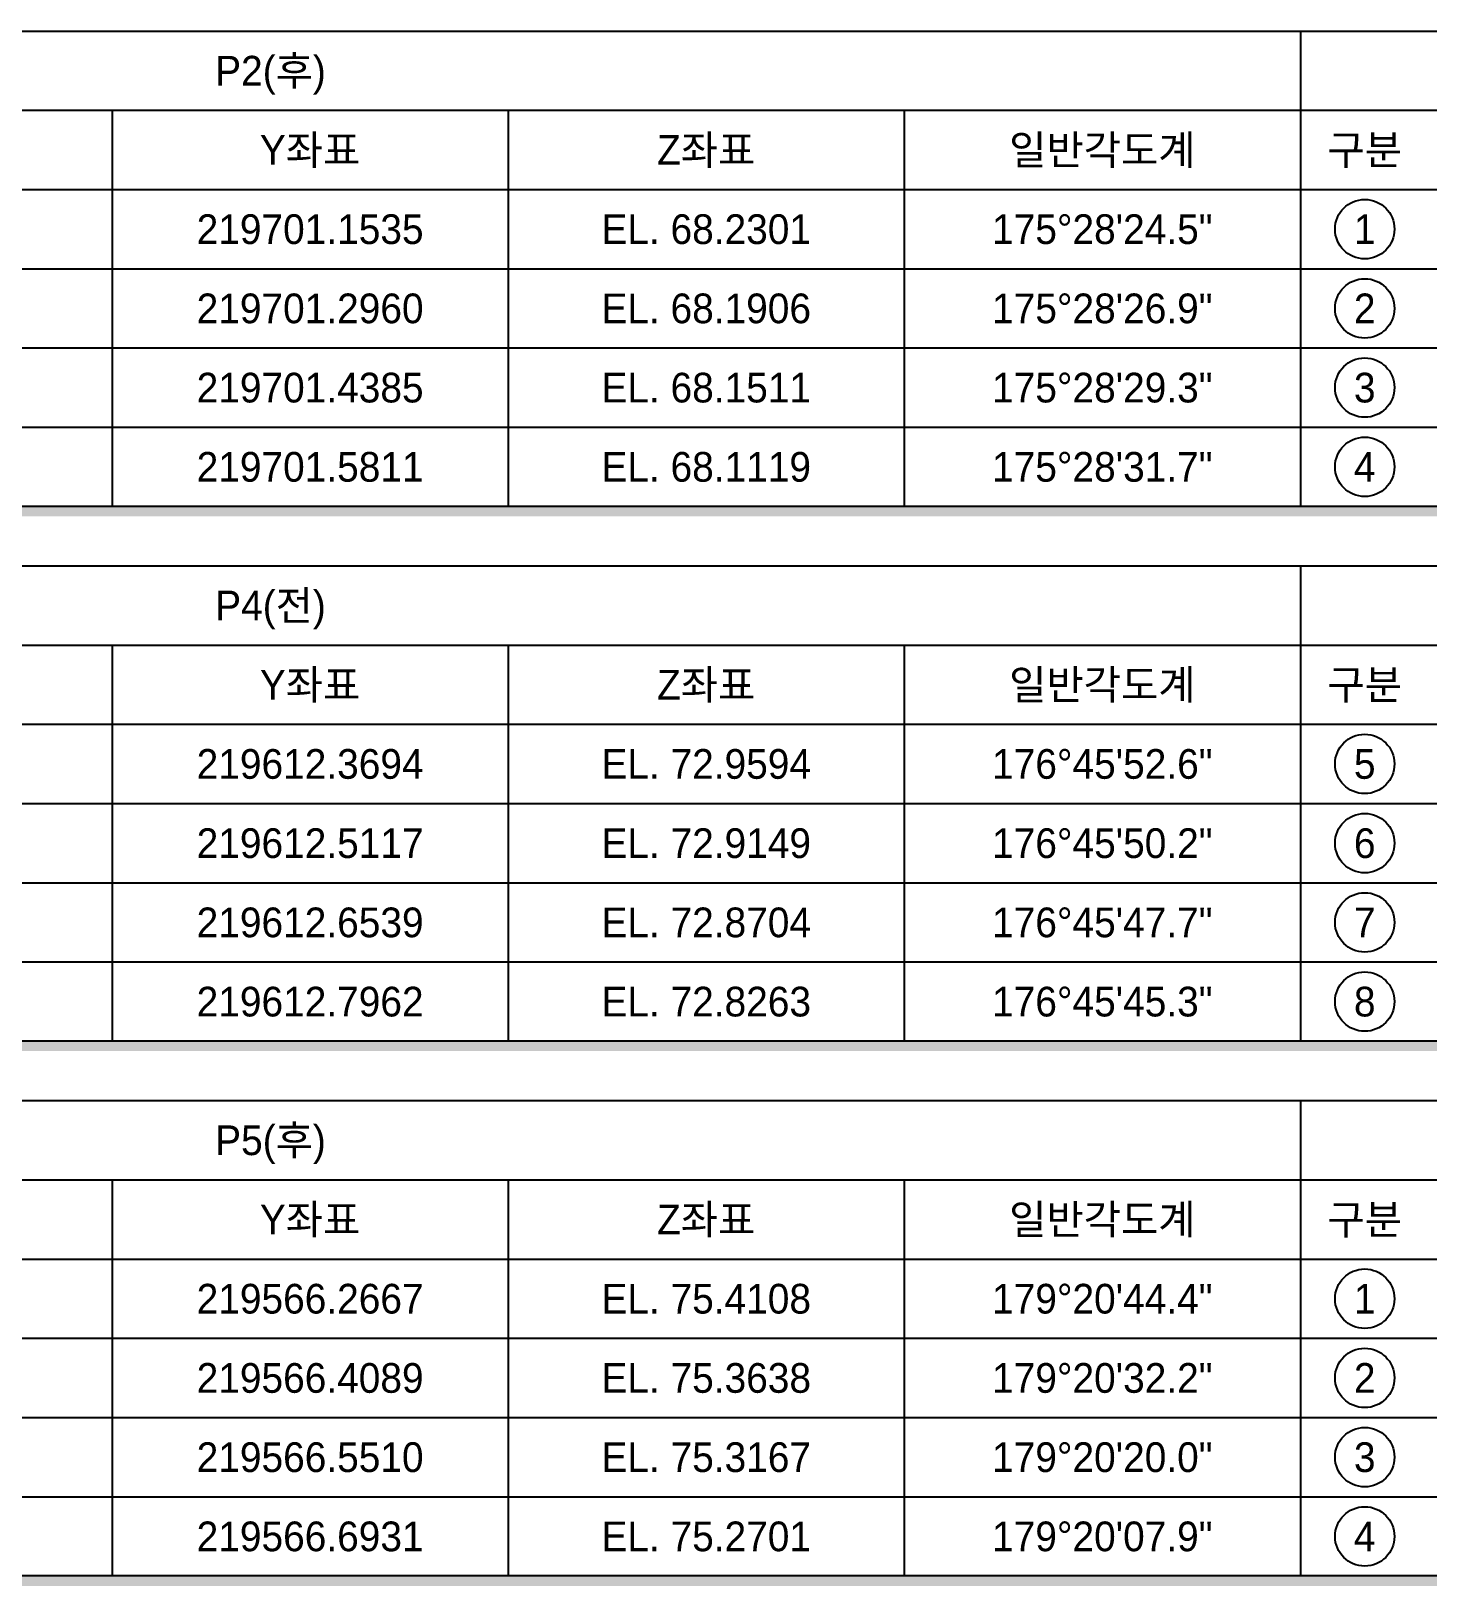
# Model space of a CAD drawing. Header units: feet. Extents: x 0 to 336400, y 0 to 237600.
# Drawn here: x 161950 to 218373, y 57711 to 120511 of the extents above; entities that cross this region are included whole.
import ezdxf
from ezdxf.enums import TextEntityAlignment as Align

# ---------------------------------------------------------------- set-up
doc = ezdxf.new("R2010")
doc.units = ezdxf.units.FT
doc.header["$LTSCALE"] = 2200
doc.header["$MEASUREMENT"] = 0
for name, color, linetype in [('CS-TABL-LIN1', 4, 'CONTINUOUS'), ('CS-TABL-LIN2', 1, 'CONTINUOUS'), ('CS-TABL-TEX2', 3, 'CONTINUOUS')]:
    doc.layers.add(name, color=color, linetype=linetype)
doc.styles.add('A_STANDARD', font='')
doc.styles.get('A_STANDARD').set_extended_font_data('Dotum')

msp = doc.modelspace()

# ---------------------------------------------------------------- linework, layer by layer
at = {"layer": 'CS-TABL-LIN1'}
for p, q in [((213221, 120511), (213221, 101311)), ((46821, 117311), (296421, 117311)), ((213221, 98911), (213221, 79711)), ((46821, 95711), (296421, 95711)), ((213221, 77311), (213221, 58111)), ((46821, 74111), (296421, 74111))]:
    msp.add_line(p, q, dxfattribs=at)
for points in [[(46821, 120511), (296421, 120511), (296421, 101311), (46821, 101311)], [(46821, 98911), (296421, 98911), (296421, 79711), (46821, 79711)], [(46821, 77311), (296421, 77311), (296421, 58111), (46821, 58111)]]:
    msp.add_lwpolyline(points, close=True, dxfattribs=at)
for points in [[(47221, 101311), (296821, 101311), (47221, 100911), (296821, 100911)], [(47221, 79711), (296821, 79711), (47221, 79311), (296821, 79311)], [(47221, 58111), (296821, 58111), (47221, 57711), (296821, 57711)]]:
    msp.add_solid(points, dxfattribs=at)
at = {"layer": 'CS-TABL-LIN2'}
for p, q in [((165221, 117311), (165221, 101311)), ((181221, 117311), (181221, 101311)), ((197221, 117311), (197221, 101311)), ((46821, 114111), (296421, 114111)), ((46821, 110911), (296421, 110911)), ((46821, 107711), (296421, 107711)), ((46821, 104511), (296421, 104511)), ((165221, 95711), (165221, 79711)), ((181221, 95711), (181221, 79711)), ((197221, 95711), (197221, 79711)), ((46821, 92511), (296421, 92511)), ((46821, 89311), (296421, 89311)), ((46821, 86111), (296421, 86111)), ((46821, 82911), (296421, 82911)), ((165221, 74111), (165221, 58111)), ((181221, 74111), (181221, 58111)), ((197221, 74111), (197221, 58111)), ((46821, 70911), (296421, 70911)), ((46821, 67711), (296421, 67711)), ((46821, 64511), (296421, 64511)), ((46821, 61311), (296421, 61311))]:
    msp.add_line(p, q, dxfattribs=at)
for centre in [(215821, 112511), (215821, 109311), (215821, 106111), (215821, 102911), (215821, 90911), (215821, 87711), (215821, 84511), (215821, 81311), (215821, 69311), (215821, 66111), (215821, 62911), (215821, 59711)]:
    msp.add_circle(centre, 1200, dxfattribs=at)

# ---------------------------------------------------------------- texts
at = {"layer": 'CS-TABL-TEX2', "style": 'A_STANDARD'}
for s, p in [('P2(후)', (171621, 118911)), ('Y좌표', (173221, 115711)), ('Z좌표', (189221, 115711)), ('일반각도계', (205221, 115711)), ('구분', (215821, 115711)), ('219701.1535', (173221, 112511)), ('EL. 68.2301', (189221, 112511)), ('175°28\'24.5"', (205221, 112511)), ('1', (215821, 112511)), ('219701.2960', (173221, 109311)), ('EL. 68.1906', (189221, 109311)), ('175°28\'26.9"', (205221, 109311)), ('2', (215821, 109311)), ('219701.4385', (173221, 106111)), ('EL. 68.1511', (189221, 106111)), ('175°28\'29.3"', (205221, 106111)), ('3', (215821, 106111)), ('219701.5811', (173221, 102911)), ('EL. 68.1119', (189221, 102911)), ('175°28\'31.7"', (205221, 102911)), ('4', (215821, 102911)), ('P4(전)', (171621, 97311)), ('Y좌표', (173221, 94111)), ('Z좌표', (189221, 94111)), ('일반각도계', (205221, 94111)), ('구분', (215821, 94111)), ('219612.3694', (173221, 90911)), ('EL. 72.9594', (189221, 90911)), ('176°45\'52.6"', (205221, 90911)), ('5', (215821, 90911)), ('219612.5117', (173221, 87711)), ('EL. 72.9149', (189221, 87711)), ('176°45\'50.2"', (205221, 87711)), ('6', (215821, 87711)), ('219612.6539', (173221, 84511)), ('EL. 72.8704', (189221, 84511)), ('176°45\'47.7"', (205221, 84511)), ('7', (215821, 84511)), ('219612.7962', (173221, 81311)), ('EL. 72.8263', (189221, 81311)), ('176°45\'45.3"', (205221, 81311)), ('8', (215821, 81311)), ('P5(후)', (171621, 75711)), ('Y좌표', (173221, 72511)), ('Z좌표', (189221, 72511)), ('일반각도계', (205221, 72511)), ('구분', (215821, 72511)), ('219566.2667', (173221, 69311)), ('EL. 75.4108', (189221, 69311)), ('179°20\'44.4"', (205221, 69311)), ('1', (215821, 69311)), ('219566.4089', (173221, 66111)), ('EL. 75.3638', (189221, 66111)), ('179°20\'32.2"', (205221, 66111)), ('2', (215821, 66111)), ('219566.5510', (173221, 62911)), ('EL. 75.3167', (189221, 62911)), ('179°20\'20.0"', (205221, 62911)), ('3', (215821, 62911)), ('219566.6931', (173221, 59711)), ('EL. 75.2701', (189221, 59711)), ('179°20\'07.9"', (205221, 59711)), ('4', (215821, 59711))]:
    msp.add_text(s, height=1200, dxfattribs=at).set_placement(p, align=Align.MIDDLE_CENTER)

doc.saveas('drawing.dxf')
